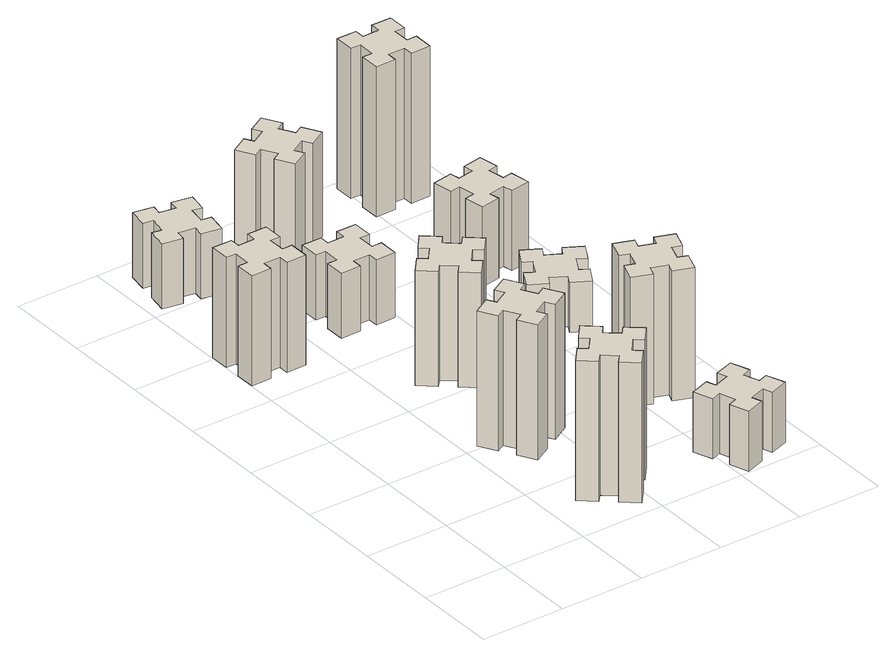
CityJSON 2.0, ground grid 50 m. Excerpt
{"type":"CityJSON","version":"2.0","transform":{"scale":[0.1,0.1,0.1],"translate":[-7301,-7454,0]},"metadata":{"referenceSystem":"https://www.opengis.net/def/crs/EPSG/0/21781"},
"CityObjects":{
"building1":{"type":"Building","attributes":{"class":"1000","function":"1000","usage":"1000","yearOfConstruction":2016,"roofType":"1000","measuredHeight":66,"storeysAboveGround":30,"storeysBelowGround":0},"geometry":[{"type":"Solid","lod":"1","boundaries":[[[[0,1,2,3,4,5,6,7,8,9,10,11,12,13,14,15,16,17,18,19]],[[17,16,20,21]],[[16,15,22,20]],[[15,14,23,22]],[[14,13,24,23]],[[13,12,25,24]],[[12,11,26,25]],[[11,10,27,26]],[[10,9,28,27]],[[9,8,29,28]],[[8,7,30,29]],[[7,6,31,30]],[[6,5,32,31]],[[5,4,33,32]],[[4,3,34,33]],[[3,2,35,34]],[[2,1,36,35]],[[1,0,37,36]],[[0,19,38,37]],[[19,18,39,38]],[[18,17,21,39]],[[24,25,26,27,28,29,30,31,32,33,34,35,36,37,38,39,21,20,22,23]]]]}]},
"building2":{"type":"Building","attributes":{"class":"1000","function":"1000","usage":"1000","yearOfConstruction":2016,"roofType":"1000","measuredHeight":84,"storeysAboveGround":30,"storeysBelowGround":0},"geometry":[{"type":"Solid","lod":"1","boundaries":[[[[40,41,42,43,44,45,46,47,48,49,50,51,52,53,54,55,56,57,58,59]],[[57,56,60,61]],[[56,55,62,60]],[[55,54,63,62]],[[54,53,64,63]],[[53,52,65,64]],[[52,51,66,65]],[[51,50,67,66]],[[50,49,68,67]],[[49,48,69,68]],[[48,47,70,69]],[[47,46,71,70]],[[46,45,72,71]],[[45,44,73,72]],[[44,43,74,73]],[[43,42,75,74]],[[42,41,76,75]],[[41,40,77,76]],[[40,59,78,77]],[[59,58,79,78]],[[58,57,61,79]],[[64,65,66,67,68,69,70,71,72,73,74,75,76,77,78,79,61,60,62,63]]]]}]},
"building3":{"type":"Building","attributes":{"class":"1000","function":"1000","usage":"1000","yearOfConstruction":2016,"roofType":"1000","measuredHeight":81,"storeysAboveGround":30,"storeysBelowGround":0},"geometry":[{"type":"Solid","lod":"1","boundaries":[[[[80,81,82,83,84,85,86,87,88,89,90,91,92,93,94,95,96,97,98,99]],[[97,96,100,101]],[[96,95,102,100]],[[95,94,103,102]],[[94,93,104,103]],[[93,92,105,104]],[[92,91,106,105]],[[91,90,107,106]],[[90,89,108,107]],[[89,88,109,108]],[[88,87,110,109]],[[87,86,111,110]],[[86,85,112,111]],[[85,84,113,112]],[[84,83,114,113]],[[83,82,115,114]],[[82,81,116,115]],[[81,80,117,116]],[[80,99,118,117]],[[99,98,119,118]],[[98,97,101,119]],[[104,105,106,107,108,109,110,111,112,113,114,115,116,117,118,119,101,100,102,103]]]]}]},
"building4":{"type":"Building","attributes":{"class":"1000","function":"1000","usage":"1000","yearOfConstruction":2016,"roofType":"1000","measuredHeight":39,"storeysAboveGround":30,"storeysBelowGround":0},"geometry":[{"type":"Solid","lod":"1","boundaries":[[[[120,121,122,123,124,125,126,127,128,129,130,131,132,133,134,135,136,137,138,139]],[[137,136,140,141]],[[136,135,142,140]],[[135,134,143,142]],[[134,133,144,143]],[[133,132,145,144]],[[132,131,146,145]],[[131,130,147,146]],[[130,129,148,147]],[[129,128,149,148]],[[128,127,150,149]],[[127,126,151,150]],[[126,125,152,151]],[[125,124,153,152]],[[124,123,154,153]],[[123,122,155,154]],[[122,121,156,155]],[[121,120,157,156]],[[120,139,158,157]],[[139,138,159,158]],[[138,137,141,159]],[[144,145,146,147,148,149,150,151,152,153,154,155,156,157,158,159,141,140,142,143]]]]}]},
"building5":{"type":"Building","attributes":{"class":"1000","function":"1000","usage":"1000","yearOfConstruction":2016,"roofType":"1000","measuredHeight":69,"storeysAboveGround":30,"storeysBelowGround":0},"geometry":[{"type":"Solid","lod":"1","boundaries":[[[[160,161,162,163,164,165,166,167,168,169,170,171,172,173,174,175,176,177,178,179]],[[177,176,180,181]],[[176,175,182,180]],[[175,174,183,182]],[[174,173,184,183]],[[173,172,185,184]],[[172,171,186,185]],[[171,170,187,186]],[[170,169,188,187]],[[169,168,189,188]],[[168,167,190,189]],[[167,166,191,190]],[[166,165,192,191]],[[165,164,193,192]],[[164,163,194,193]],[[163,162,195,194]],[[162,161,196,195]],[[161,160,197,196]],[[160,179,198,197]],[[179,178,199,198]],[[178,177,181,199]],[[184,185,186,187,188,189,190,191,192,193,194,195,196,197,198,199,181,180,182,183]]]]}]},
"building6":{"type":"Building","attributes":{"class":"1000","function":"1000","usage":"1000","yearOfConstruction":2016,"roofType":"1000","measuredHeight":39,"storeysAboveGround":30,"storeysBelowGround":0},"geometry":[{"type":"Solid","lod":"1","boundaries":[[[[200,201,202,203,204,205,206,207,208,209,210,211,212,213,214,215,216,217,218,219]],[[217,216,220,221]],[[216,215,222,220]],[[215,214,223,222]],[[214,213,224,223]],[[213,212,225,224]],[[212,211,226,225]],[[211,210,227,226]],[[210,209,228,227]],[[209,208,229,228]],[[208,207,230,229]],[[207,206,231,230]],[[206,205,232,231]],[[205,204,233,232]],[[204,203,234,233]],[[203,202,235,234]],[[202,201,236,235]],[[201,200,237,236]],[[200,219,238,237]],[[219,218,239,238]],[[218,217,221,239]],[[224,225,226,227,228,229,230,231,232,233,234,235,236,237,238,239,221,220,222,223]]]]}]},
"building7":{"type":"Building","attributes":{"class":"1000","function":"1000","usage":"1000","yearOfConstruction":2016,"roofType":"1000","measuredHeight":36,"storeysAboveGround":30,"storeysBelowGround":0},"geometry":[{"type":"Solid","lod":"1","boundaries":[[[[240,241,242,243,244,245,246,247,248,249,250,251,252,253,254,255,256,257,258,259]],[[257,256,260,261]],[[256,255,262,260]],[[255,254,263,262]],[[254,253,264,263]],[[253,252,265,264]],[[252,251,266,265]],[[251,250,267,266]],[[250,249,268,267]],[[249,248,269,268]],[[248,247,270,269]],[[247,246,271,270]],[[246,245,272,271]],[[245,244,273,272]],[[244,243,274,273]],[[243,242,275,274]],[[242,241,276,275]],[[241,240,277,276]],[[240,259,278,277]],[[259,258,279,278]],[[258,257,261,279]],[[264,265,266,267,268,269,270,271,272,273,274,275,276,277,278,279,261,260,262,263]]]]}]},
"building8":{"type":"Building","attributes":{"class":"1000","function":"1000","usage":"1000","yearOfConstruction":2016,"roofType":"1000","measuredHeight":63,"storeysAboveGround":30,"storeysBelowGround":0},"geometry":[{"type":"Solid","lod":"1","boundaries":[[[[280,281,282,283,284,285,286,287,288,289,290,291,292,293,294,295,296,297,298,299]],[[297,296,300,301]],[[296,295,302,300]],[[295,294,303,302]],[[294,293,304,303]],[[293,292,305,304]],[[292,291,306,305]],[[291,290,307,306]],[[290,289,308,307]],[[289,288,309,308]],[[288,287,310,309]],[[287,286,311,310]],[[286,285,312,311]],[[285,284,313,312]],[[284,283,314,313]],[[283,282,315,314]],[[282,281,316,315]],[[281,280,317,316]],[[280,299,318,317]],[[299,298,319,318]],[[298,297,301,319]],[[304,305,306,307,308,309,310,311,312,313,314,315,316,317,318,319,301,300,302,303]]]]}]},
"building9":{"type":"Building","attributes":{"class":"1000","function":"1000","usage":"1000","yearOfConstruction":2016,"roofType":"1000","measuredHeight":78,"storeysAboveGround":30,"storeysBelowGround":0},"geometry":[{"type":"Solid","lod":"1","boundaries":[[[[320,321,322,323,324,325,326,327,328,329,330,331,332,333,334,335,336,337,338,339]],[[337,336,340,341]],[[336,335,342,340]],[[335,334,343,342]],[[334,333,344,343]],[[333,332,345,344]],[[332,331,346,345]],[[331,330,347,346]],[[330,329,348,347]],[[329,328,349,348]],[[328,327,350,349]],[[327,326,351,350]],[[326,325,352,351]],[[325,324,353,352]],[[324,323,354,353]],[[323,322,355,354]],[[322,321,356,355]],[[321,320,357,356]],[[320,339,358,357]],[[339,338,359,358]],[[338,337,341,359]],[[344,345,346,347,348,349,350,351,352,353,354,355,356,357,358,359,341,340,342,343]]]]}]},
"building10":{"type":"Building","attributes":{"class":"1000","function":"1000","usage":"1000","yearOfConstruction":2016,"roofType":"1000","measuredHeight":30,"storeysAboveGround":30,"storeysBelowGround":0},"geometry":[{"type":"Solid","lod":"1","boundaries":[[[[360,361,362,363,364,365,366,367,368,369,370,371,372,373,374,375,376,377,378,379]],[[377,376,380,381]],[[376,375,382,380]],[[375,374,383,382]],[[374,373,384,383]],[[373,372,385,384]],[[372,371,386,385]],[[371,370,387,386]],[[370,369,388,387]],[[369,368,389,388]],[[368,367,390,389]],[[367,366,391,390]],[[366,365,392,391]],[[365,364,393,392]],[[364,363,394,393]],[[363,362,395,394]],[[362,361,396,395]],[[361,360,397,396]],[[360,379,398,397]],[[379,378,399,398]],[[378,377,381,399]],[[384,385,386,387,388,389,390,391,392,393,394,395,396,397,398,399,381,380,382,383]]]]}]},
"building11":{"type":"Building","attributes":{"class":"1000","function":"1000","usage":"1000","yearOfConstruction":2016,"roofType":"1000","measuredHeight":48,"storeysAboveGround":30,"storeysBelowGround":0},"geometry":[{"type":"Solid","lod":"1","boundaries":[[[[400,401,402,403,404,405,406,407,408,409,410,411,412,413,414,415,416,417,418,419]],[[417,416,420,421]],[[416,415,422,420]],[[415,414,423,422]],[[414,413,424,423]],[[413,412,425,424]],[[412,411,426,425]],[[411,410,427,426]],[[410,409,428,427]],[[409,408,429,428]],[[408,407,430,429]],[[407,406,431,430]],[[406,405,432,431]],[[405,404,433,432]],[[404,403,434,433]],[[403,402,435,434]],[[402,401,436,435]],[[401,400,437,436]],[[400,419,438,437]],[[419,418,439,438]],[[418,417,421,439]],[[424,425,426,427,428,429,430,431,432,433,434,435,436,437,438,439,421,420,422,423]]]]}]},
"building12":{"type":"Building","attributes":{"class":"1000","function":"1000","usage":"1000","yearOfConstruction":2016,"roofType":"1000","measuredHeight":90,"storeysAboveGround":30,"storeysBelowGround":0},"geometry":[{"type":"Solid","lod":"1","boundaries":[[[[440,441,442,443,444,445,446,447,448,449,450,451,452,453,454,455,456,457,458,459]],[[457,456,460,461]],[[456,455,462,460]],[[455,454,463,462]],[[454,453,464,463]],[[453,452,465,464]],[[452,451,466,465]],[[451,450,467,466]],[[450,449,468,467]],[[449,448,469,468]],[[448,447,470,469]],[[447,446,471,470]],[[446,445,472,471]],[[445,444,473,472]],[[444,443,474,473]],[[443,442,475,474]],[[442,441,476,475]],[[441,440,477,476]],[[440,459,478,477]],[[459,458,479,478]],[[458,457,461,479]],[[464,465,466,467,468,469,470,471,472,473,474,475,476,477,478,479,461,460,462,463]]]]}]}
},
"vertices":[
[285,2295,0],[285,2395,0],[345,2395,0],[345,2515,0],[225,2515,0],[225,2455,0],[125,2455,0],[125,2515,0],[5,2515,0],[5,2395,0],[65,2395,0],[65,2295,0],[5,2295,0],[5,2175,0],[125,2175,0],[125,2235,0],[225,2235,0],[225,2175,0],[345,2175,0],[345,2295,0],[225,2235,660],[225,2175,660],[125,2235,660],[125,2175,660],[5,2175,660],[5,2295,660],[65,2295,660],[65,2395,660],[5,2395,660],[5,2515,660],[125,2515,660],[125,2455,660],[225,2455,660],[225,2515,660],[345,2515,660],[345,2395,660],[285,2395,660],[285,2295,660],[345,2295,660],[345,2175,660],
[806,273,0],[883,209,0],[844,163,0],[936,86,0],[1013,178,0],[967,216,0],[1032,293,0],[1078,254,0],[1155,346,0],[1063,423,0],[1024,377,0],[948,442,0],[986,488,0],[894,565,0],[817,473,0],[863,434,0],[799,358,0],[753,396,0],[676,304,0],[768,227,0],[799,358,840],[753,396,840],[863,434,840],[817,473,840],[894,565,840],[986,488,840],[948,442,840],[1024,377,840],[1063,423,840],[1155,346,840],[1078,254,840],[1032,293,840],[967,216,840],[1013,178,840],[936,86,840],[844,163,840],[883,209,840],[806,273,840],[768,227,840],[676,304,840],
[936,977,0],[886,1064,0],[938,1094,0],[878,1198,0],[774,1138,0],[804,1086,0],[717,1036,0],[687,1088,0],[583,1028,0],[643,924,0],[695,954,0],[745,867,0],[693,837,0],[753,733,0],[857,793,0],[827,845,0],[914,895,0],[944,843,0],[1048,903,0],[988,1007,0],[914,895,810],[944,843,810],[827,845,810],[857,793,810],[753,733,810],[693,837,810],[745,867,810],[695,954,810],[643,924,810],[583,1028,810],[687,1088,810],[717,1036,810],[804,1086,810],[774,1138,810],[878,1198,810],[938,1094,810],[886,1064,810],[936,977,810],[988,1007,810],[1048,903,810],
[207,3086,0],[305,3068,0],[295,3009,0],[413,2988,0],[434,3107,0],[375,3117,0],[392,3215,0],[451,3205,0],[472,3323,0],[354,3344,0],[344,3285,0],[245,3302,0],[256,3361,0],[137,3382,0],[117,3264,0],[176,3254,0],[158,3155,0],[99,3166,0],[78,3047,0],[197,3027,0],[158,3155,390],[99,3166,390],[176,3254,390],[117,3264,390],[137,3382,390],[256,3361,390],[245,3302,390],[344,3285,390],[354,3344,390],[472,3323,390],[451,3205,390],[392,3215,390],[375,3117,390],[434,3107,390],[413,2988,390],[295,3009,390],[305,3068,390],[207,3086,390],[197,3027,390],[78,3047,390],
[806,1653,0],[883,1589,0],[844,1543,0],[936,1466,0],[1013,1558,0],[967,1596,0],[1032,1673,0],[1078,1634,0],[1155,1726,0],[1063,1803,0],[1024,1757,0],[948,1822,0],[986,1868,0],[894,1945,0],[817,1853,0],[863,1814,0],[799,1738,0],[753,1776,0],[676,1684,0],[768,1607,0],[799,1738,690],[753,1776,690],[863,1814,690],[817,1853,690],[894,1945,690],[986,1868,690],[948,1822,690],[1024,1757,690],[1063,1803,690],[1155,1726,690],[1078,1634,690],[1032,1673,690],[967,1596,690],[1013,1558,690],[936,1466,690],[844,1543,690],[883,1589,690],[806,1653,690],[768,1607,690],[676,1684,690],
[765,2335,0],[865,2335,0],[865,2275,0],[985,2275,0],[985,2395,0],[925,2395,0],[925,2495,0],[985,2495,0],[985,2615,0],[865,2615,0],[865,2555,0],[765,2555,0],[765,2615,0],[645,2615,0],[645,2495,0],[705,2495,0],[705,2395,0],[645,2395,0],[645,2275,0],[765,2275,0],[705,2395,390],[645,2395,390],[705,2495,390],[645,2495,390],[645,2615,390],[765,2615,390],[765,2555,390],[865,2555,390],[865,2615,390],[985,2615,390],[985,2495,390],[925,2495,390],[925,2395,390],[985,2395,390],[985,2275,390],[865,2275,390],[865,2335,390],[765,2335,390],[765,2275,390],[645,2275,390],
[1646,105,0],[1740,139,0],[1760,83,0],[1873,124,0],[1832,237,0],[1776,216,0],[1742,310,0],[1798,330,0],[1757,443,0],[1644,402,0],[1665,346,0],[1571,312,0],[1550,368,0],[1437,327,0],[1479,214,0],[1535,235,0],[1569,141,0],[1513,120,0],[1554,7,0],[1667,49,0],[1569,141,360],[1513,120,360],[1535,235,360],[1479,214,360],[1437,327,360],[1550,368,360],[1571,312,360],[1665,346,360],[1644,402,360],[1757,443,360],[1798,330,360],[1742,310,360],[1776,216,360],[1832,237,360],[1873,124,360],[1760,83,360],[1740,139,360],[1646,105,360],[1667,49,360],[1554,7,360],
[1036,3197,0],[986,3284,0],[1038,3314,0],[978,3418,0],[874,3358,0],[904,3306,0],[817,3256,0],[787,3308,0],[683,3248,0],[743,3144,0],[795,3174,0],[845,3087,0],[793,3057,0],[853,2953,0],[957,3013,0],[927,3065,0],[1014,3115,0],[1044,3063,0],[1148,3123,0],[1088,3227,0],[1014,3115,630],[1044,3063,630],[927,3065,630],[957,3013,630],[853,2953,630],[793,3057,630],[845,3087,630],[795,3174,630],[743,3144,630],[683,3248,630],[787,3308,630],[817,3256,630],[904,3306,630],[874,3358,630],[978,3418,630],[1038,3314,630],[986,3284,630],[1036,3197,630],[1088,3227,630],[1148,3123,630],
[1571,879,0],[1665,845,0],[1644,789,0],[1757,747,0],[1798,860,0],[1742,881,0],[1776,975,0],[1832,954,0],[1873,1067,0],[1760,1108,0],[1740,1052,0],[1646,1086,0],[1667,1142,0],[1554,1183,0],[1513,1070,0],[1569,1050,0],[1535,956,0],[1479,977,0],[1437,864,0],[1550,823,0],[1535,956,780],[1479,977,780],[1569,1050,780],[1513,1070,780],[1554,1183,780],[1667,1142,780],[1646,1086,780],[1740,1052,780],[1760,1108,780],[1873,1067,780],[1832,954,780],[1776,975,780],[1742,881,780],[1798,860,780],[1757,747,780],[1644,789,780],[1665,845,780],[1571,879,780],[1550,823,780],[1437,864,780],
[1726,1707,0],[1776,1794,0],[1828,1764,0],[1888,1868,0],[1784,1928,0],[1754,1876,0],[1667,1926,0],[1697,1978,0],[1593,2038,0],[1533,1934,0],[1585,1904,0],[1535,1817,0],[1483,1847,0],[1423,1743,0],[1527,1683,0],[1557,1735,0],[1644,1685,0],[1614,1633,0],[1718,1573,0],[1778,1677,0],[1644,1685,300],[1614,1633,300],[1557,1735,300],[1527,1683,300],[1423,1743,300],[1483,1847,300],[1535,1817,300],[1585,1904,300],[1533,1934,300],[1593,2038,300],[1697,1978,300],[1667,1926,300],[1754,1876,300],[1784,1928,300],[1888,1868,300],[1828,1764,300],[1776,1794,300],[1726,1707,300],[1778,1677,300],[1718,1573,300],
[1538,2475,0],[1556,2377,0],[1497,2367,0],[1517,2248,0],[1636,2269,0],[1625,2328,0],[1724,2346,0],[1734,2287,0],[1852,2307,0],[1831,2426,0],[1772,2415,0],[1755,2514,0],[1814,2524,0],[1793,2642,0],[1675,2621,0],[1685,2562,0],[1587,2545,0],[1577,2604,0],[1458,2583,0],[1479,2465,0],[1587,2545,480],[1577,2604,480],[1685,2562,480],[1675,2621,480],[1793,2642,480],[1814,2524,480],[1755,2514,480],[1772,2415,480],[1831,2426,480],[1852,2307,480],[1734,2287,480],[1724,2346,480],[1625,2328,480],[1636,2269,480],[1517,2248,480],[1497,2367,480],[1556,2377,480],[1538,2475,480],[1479,2465,480],[1458,2583,480],
[1605,3175,0],[1705,3175,0],[1705,3115,0],[1825,3115,0],[1825,3235,0],[1765,3235,0],[1765,3335,0],[1825,3335,0],[1825,3455,0],[1705,3455,0],[1705,3395,0],[1605,3395,0],[1605,3455,0],[1485,3455,0],[1485,3335,0],[1545,3335,0],[1545,3235,0],[1485,3235,0],[1485,3115,0],[1605,3115,0],[1545,3235,900],[1485,3235,900],[1545,3335,900],[1485,3335,900],[1485,3455,900],[1605,3455,900],[1605,3395,900],[1705,3395,900],[1705,3455,900],[1825,3455,900],[1825,3335,900],[1765,3335,900],[1765,3235,900],[1825,3235,900],[1825,3115,900],[1705,3115,900],[1705,3175,900],[1605,3175,900],[1605,3115,900],[1485,3115,900]
]}
